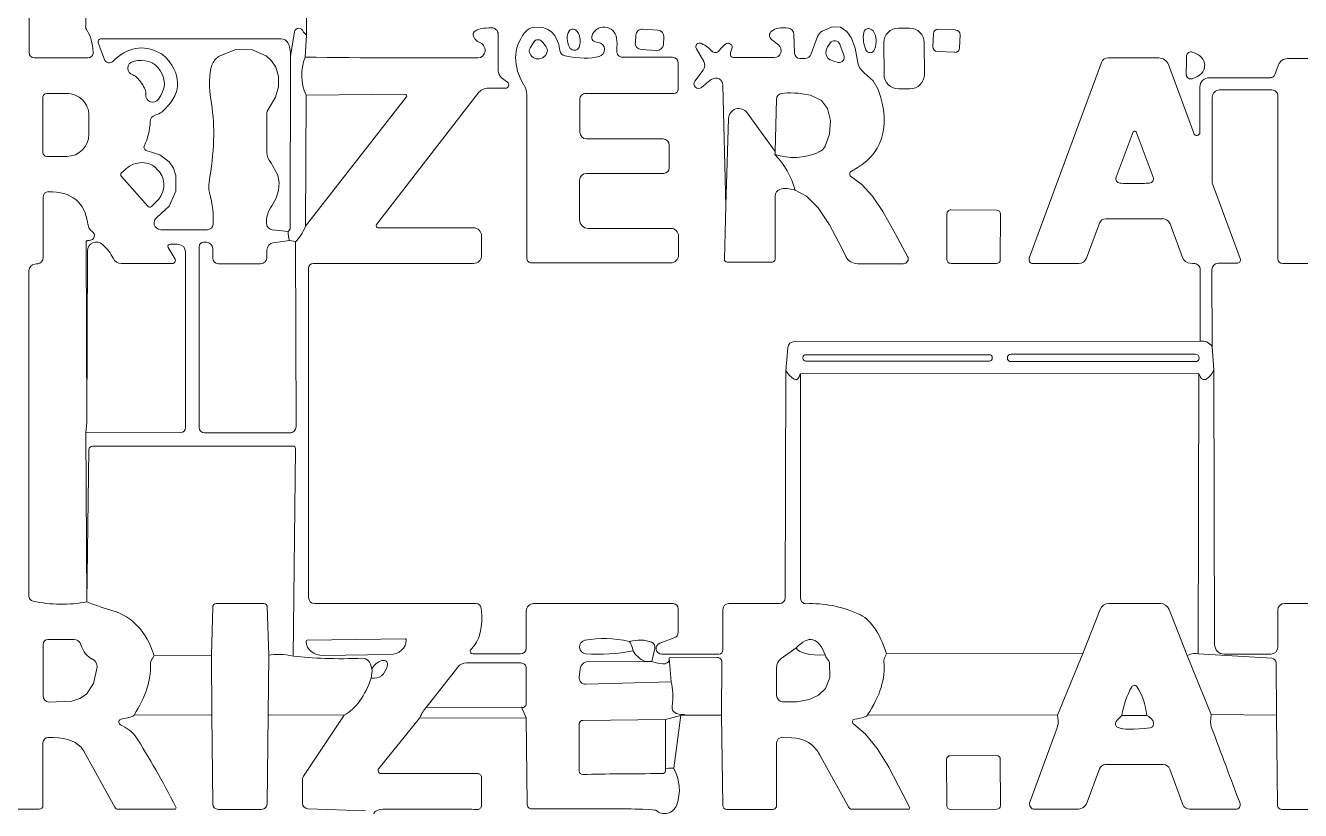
# Model space of a CAD drawing. Extents: x 0 to 650, y 0 to 488.
# Drawn here: x 127 to 269.5, y 84.9 to 172.6 of the extents above; entities that cross this region are included whole.
import ezdxf

# ---------------------------------------------------------------- set-up
doc = ezdxf.new("R2010")
doc.units = 0
doc.linetypes.add('Solid', pattern=[0])
doc.layers.add('Layer 1', color=7, linetype='Solid', lineweight=0)

msp = doc.modelspace()

# ---------------------------------------------------------------- linework, layer by layer
at = {"layer": 'Layer 1', "color": 47, "linetype": 'Solid', "lineweight": 0}
for p, q in [((127.45, 225.24), (127.45, 169.55)), ((133.76, 172.53), (133.85, 225.54)), ((127.99, 169.01), (134.03, 169.01)), ((128.99, 164.6), (128.99, 158.4)), ((131.65, 165.02), (129.41, 165.02)), ((134.13, 160.45), (134.13, 162.55)), ((129.41, 157.98), (131.65, 157.98)), ((129, 153.43), (129, 146.64)), ((133.88, 128.2), (133.8, 148.37)), ((134.02, 148.59), (134.2, 148.59)), ((127.42, 145.22), (127.42, 108.82)), ((133.88, 108.18), (133.76, 127.16)), ((129, 103.43), (129, 97.69)), ((132.43, 103.98), (129.55, 103.98)), ((213.16, 103.03), (211.49, 101.84)), ((141.42, 102.19), (141.22, 101.87)), ((147.87, 95.55), (147.82, 102.24)), ((154.22, 102.24), (154.17, 95.55)), ((204.34, 101.97), (198.97, 101.92)), ((204.84, 95.53), (204.87, 101.45)), ((216.94, 99.74), (216.9, 101.38)), ((223.27, 102.37), (223.11, 102.08)), ((242.38, 95.54), (245.21, 102.41)), ((256.89, 102.19), (259.55, 95.59)), ((266.32, 101.88), (258.09, 102.36)), ((266.87, 95.54), (266.83, 101.35)), ((134.65, 99.07), (135.04, 100.89)), ((210.99, 100.87), (210.99, 97.72)), ((133.85, 97.88), (134.65, 99.07)), ((215.68, 97.77), (216.45, 98.52)), ((216.45, 98.52), (216.94, 99.74)), ((129.65, 96.99), (132.21, 97.1)), ((132.21, 97.1), (133.11, 97.39)), ((133.11, 97.39), (133.85, 97.88)), ((211.66, 97.01), (213.24, 97.02)), ((213.24, 97.02), (214.63, 97.28)), ((214.63, 97.28), (215.68, 97.77))]:
    msp.add_line(p, q, dxfattribs=at)
at = {"layer": 'Layer 1', "color": 9, "linetype": 'Solid', "lineweight": 0}
for p, q in [((158.44, 171.54), (158.73, 207.44)), ((217.2, 172.46), (216.06, 171.98)), ((218.12, 172.42), (217.2, 172.46)), ((155.61, 171.13), (135.49, 171.13)), ((179.86, 167.57), (179.86, 171.64)), ((195.25, 171.54), (195.2, 170.68)), ((197.72, 172.09), (196.01, 172.2)), ((198.33, 170.48), (198.38, 171.34)), ((210.42, 171.04), (211.19, 170.44)), ((212.99, 169.51), (212.91, 171.64)), ((215.57, 171.38), (214.85, 169.43)), ((218.84, 171.96), (218.12, 172.42)), ((219.37, 171.19), (218.84, 171.96)), ((219.77, 170.08), (219.37, 171.19)), ((225.85, 172.32), (224.61, 172.32)), ((228.51, 171.68), (228.45, 170.23)), ((230.99, 172.11), (229.05, 172.18)), ((231.43, 170.12), (231.49, 171.57)), ((135.17, 170.66), (135.85, 168.82)), ((148.61, 169.13), (150.44, 169.9)), ((150.44, 169.9), (152.31, 169.94)), ((152.31, 169.94), (153.93, 169.24)), ((195.86, 169.93), (197.57, 169.82)), ((202.02, 170.02), (202.85, 168.6)), ((205.84, 169.59), (205.99, 170.02)), ((218.51, 169.28), (218.07, 170.49)), ((220.02, 168.67), (219.77, 170.08)), ((222.97, 170.67), (222.99, 167.15)), ((227.51, 167.17), (227.49, 170.69)), ((228.95, 169.69), (230.89, 169.62)), ((153.93, 169.24), (154.54, 168.66)), ((154.54, 168.66), (155, 167.95)), ((199.36, 169.06), (193.8, 169.06)), ((200, 165.51), (200, 168.42)), ((210.71, 169.02), (206.23, 169.02)), ((214.14, 168.93), (213.59, 168.93)), ((247.29, 168.48), (239.22, 146.59)), ((253.7, 168.99), (248.03, 168.99)), ((257.61, 160.56), (254.77, 168.25)), ((267.09, 168.23), (266.69, 167.14)), ((272.16, 168.92), (268.08, 168.92)), ((155, 167.95), (155.32, 166.91)), ((155.32, 166.91), (155.31, 165.75)), ((180.89, 166.28), (180.25, 166.77)), ((202.78, 167.61), (201.85, 166.4)), ((221.78, 166.41), (220.77, 167.34)), ((266.18, 166.78), (259.34, 166.78)), ((155.31, 165.75), (154.97, 164.6)), ((178.81, 165.61), (180.67, 165.61)), ((204.98, 165.95), (205.32, 152.46)), ((222.35, 165.46), (221.78, 166.41)), ((224.63, 165.52), (225.87, 165.52)), ((258.3, 165.74), (258.3, 160.68)), ((266.34, 165.41), (260.49, 165.41)), ((154.97, 164.6), (154.27, 163.42)), ((158.32, 150.19), (169.6, 164.59)), ((169.42, 164.94), (158.39, 164.81)), ((166.28, 150.36), (177.59, 165.01)), ((183.05, 164.88), (183.05, 146.63)), ((188.99, 160.7), (188.99, 164.33)), ((189.67, 165.01), (199.5, 165.01)), ((210.97, 164.36), (210.84, 158.54)), ((215.99, 164.23), (214.76, 164.82)), ((216.68, 163.32), (215.99, 164.23)), ((259.68, 164.61), (259.68, 155.09)), ((267.01, 146.56), (267.01, 164.74)), ((154, 162.58), (154, 158.44)), ((217.02, 161.98), (216.68, 163.32)), ((216.91, 160.47), (217.02, 161.98)), ((198.28, 159.93), (189.75, 159.93)), ((216.43, 159.13), (216.91, 160.47)), ((250.82, 160.74), (248.92, 155.65)), ((253.08, 155.66), (251.17, 160.74)), ((140.64, 158.6), (142.05, 158.17)), ((198.98, 156.68), (198.98, 159.23)), ((142.05, 158.17), (143.08, 157.37)), ((143.08, 157.37), (143.56, 156.65)), ((154.44, 157.3), (155.23, 155.9)), ((137.75, 155.74), (140.69, 152.41)), ((138.26, 156.57), (137.78, 156.15)), ((142.01, 156.24), (141.71, 156.57)), ((143.56, 156.65), (143.85, 155.84)), ((143.85, 155.84), (143.85, 154.09)), ((155.23, 155.9), (155.38, 155.05)), ((189.73, 156.08), (198.38, 156.08)), ((220.55, 154.81), (219.36, 155.68)), ((143.85, 154.09), (143.09, 152.41)), ((155.32, 154.17), (155.05, 153.3)), ((155.38, 155.05), (155.32, 154.17)), ((188.97, 150.88), (188.97, 155.32)), ((213.06, 154.19), (214.34, 153.53)), ((221.71, 153.53), (220.55, 154.81)), ((259.71, 154.92), (262.81, 146.55)), ((141.1, 152.39), (141.58, 152.81)), ((155.05, 153.3), (154.58, 152.46)), ((210.81, 146.48), (210.81, 153.54)), ((214.34, 153.53), (215.63, 152.22)), ((222.86, 151.82), (221.71, 153.53)), ((143.09, 152.41), (141.75, 151.18)), ((205.32, 152.46), (205.15, 146.48)), ((215.63, 152.22), (216.9, 150.33)), ((224.26, 149.29), (222.86, 151.82)), ((230.03, 151.56), (230.01, 146.46)), ((235.57, 151.98), (230.47, 152)), ((235.99, 146.44), (236.01, 151.54)), ((142.15, 149.79), (147.38, 149.79)), ((154.62, 149.78), (156.38, 149.57)), ((177.12, 150), (166.46, 150)), ((199.15, 149.94), (189.91, 149.94)), ((216.9, 150.33), (218.26, 147.72)), ((245.62, 146.62), (247.06, 150.52)), ((247.78, 151.02), (254.13, 151.02)), ((254.96, 150.45), (256.34, 146.69)), ((147.26, 148.39), (146.93, 148.39)), ((156.55, 148.57), (154.73, 148.32)), ((157.27, 127.76), (157.21, 148.45)), ((178.01, 146.89), (178.01, 149.1)), ((200.02, 146.95), (200.02, 149.06)), ((225.62, 146.81), (224.26, 149.29)), ((133.96, 147.42), (133.88, 128.2)), ((142.99, 147.81), (143.75, 146.49)), ((144.92, 127.66), (144.92, 147.33)), ((146.43, 147.88), (146.43, 127.69)), ((147.97, 146.61), (147.97, 147.68)), ((154.02, 147.5), (154.02, 146.69)), ((218.26, 147.72), (218.72, 146.8)), ((143.46, 146.01), (137.75, 146.01)), ((153.31, 145.99), (148.59, 145.99)), ((158.67, 108.66), (158.67, 145.49)), ((159.19, 146.01), (177.13, 146.01)), ((183.59, 146.08), (199.15, 146.08)), ((205.46, 146.16), (210.49, 146.16)), ((220.07, 145.99), (225.15, 145.99)), ((230.45, 146.02), (235.55, 146)), ((239.62, 146.01), (244.75, 146.01)), ((262.45, 146.03), (260.32, 146.03)), ((272.43, 146.01), (267.56, 146.01)), ((258.33, 145.31), (258.34, 137.32)), ((259.64, 145.34), (259.65, 136.73)), ((212.01, 134.02), (211.95, 108.62)), ((259.94, 103.41), (259.84, 134.07)), ((213.64, 133.67), (213.67, 108.55)), ((258.09, 102.36), (258.17, 133.72)), ((133.76, 127.16), (144.38, 127.12)), ((147.04, 127.08), (156.59, 127.08)), ((156.91, 125.6), (134.54, 125.6)), ((134.13, 125.2), (133.88, 108.18)), ((156.97, 102.13), (157.21, 125.3)), ((147.99, 107.65), (147.82, 102.24)), ((153.69, 108), (148.35, 108)), ((154.22, 102.24), (154.03, 107.66)), ((177.39, 108), (159.34, 108)), ((183, 107.16), (183, 103.01)), ((199.41, 107.99), (183.83, 107.99)), ((199.99, 104.79), (199.99, 107.41)), ((204.99, 107.35), (204.99, 102.82)), ((211.32, 107.99), (205.63, 107.99)), ((247.14, 107.33), (245.21, 102.41)), ((253.89, 108), (248.11, 108)), ((256.89, 102.19), (254.85, 107.34)), ((267, 107.26), (267, 103.11)), ((272.26, 108.02), (267.75, 108.02)), ((169.48, 104.06), (158.52, 103.9)), ((197.94, 103.56), (199.55, 104.15)), ((158.41, 103.79), (158.41, 103.76)), ((169.59, 103.92), (169.59, 103.95)), ((160.3, 102.19), (167.74, 102.29)), ((182.41, 101.36), (176.31, 101.36)), ((182.37, 102.38), (177.03, 102.38)), ((196.29, 101.53), (189.91, 101.5)), ((204.51, 102.34), (198.16, 102.34)), ((266.22, 102.34), (261.02, 102.34)), ((175.36, 100.9), (171.81, 96.38)), ((183, 96.71), (183, 100.77)), ((189.02, 100.69), (188.93, 99.78)), ((189.67, 98.98), (199.19, 99.25)), ((147.87, 95.55), (147.96, 85.6)), ((154.04, 85.6), (154.17, 95.55)), ((162.67, 95.52), (158.11, 88.71)), ((204.84, 95.53), (204.97, 85.45)), ((242.38, 95.54), (242.44, 94.94)), ((266.87, 95.54), (266.97, 85.46)), ((166.52, 89.56), (171.08, 95.18)), ((183, 95.22), (183.09, 85.59)), ((188.93, 94.53), (188.93, 89.26)), ((198.58, 95.03), (189.33, 94.94)), ((220.93, 93.38), (219.59, 94.54)), ((242.34, 94.12), (239.28, 85.81)), ((222.22, 91.78), (220.93, 93.38)), ((128.99, 85.43), (128.99, 92.42)), ((133.56, 91.51), (137.03, 85.22)), ((210.99, 85.43), (210.99, 92.43)), ((223.52, 89.7), (222.22, 91.78)), ((215.78, 91.13), (219.01, 85.26)), ((229.99, 90.59), (230.01, 85.39)), ((235.59, 91.01), (230.39, 90.99)), ((236.01, 85.41), (235.99, 90.61)), ((247.75, 90), (254.19, 90)), ((158, 88.36), (158, 85.67)), ((177.56, 88.99), (166.79, 88.99)), ((178, 85.42), (178, 88.56)), ((225.13, 86.61), (223.52, 89.7)), ((245.68, 85.78), (247.06, 89.52)), ((254.94, 89.48), (256.39, 85.54)), ((225.84, 85.23), (225.13, 86.61)), ((123.47, 85), (128.56, 85)), ((137.39, 85.01), (143.72, 85.01)), ((148.57, 84.99), (153.42, 84.99)), ((158.59, 85.06), (165.02, 84.84)), ((205.43, 84.99), (210.55, 84.99)), ((219.43, 85.01), (225.71, 85.01)), ((230.41, 84.99), (235.61, 85.01)), ((239.84, 85), (244.56, 85)), ((257.17, 85), (262.33, 85)), ((267.44, 84.99), (272.52, 84.99))]:
    msp.add_line(p, q, dxfattribs=at)
at = {"layer": 'Layer 1', "color": 250, "linetype": 'Solid', "lineweight": 0}
for p, q in [((157.1, 171.9), (156.66, 169.19)), ((258.37, 133.29), (258.17, 133.72)), ((197.04, 101.52), (197.38, 102.97))]:
    msp.add_line(p, q, dxfattribs=at)
at = {"layer": 'Layer 1', "color": 252, "linetype": 'Solid', "lineweight": 0}
for p, q in [((158.3, 169.08), (158.44, 171.54)), ((156.62, 150), (156.66, 169.19)), ((158.39, 164.81), (158.32, 150.19)), ((157.21, 148.45), (156.55, 148.57)), ((258.34, 137.32), (212.99, 137.29)), ((212.24, 136.6), (212.01, 134.02)), ((213.91, 135.46), (213.91, 135.44)), ((234.74, 135.81), (214.26, 135.81)), ((235.09, 135.44), (235.09, 135.46)), ((236.78, 135.48), (236.78, 135.42)), ((257.82, 135.86), (237.16, 135.86)), ((258.2, 135.42), (258.2, 135.48)), ((259.84, 134.07), (259.65, 136.73)), ((214.26, 135.09), (234.74, 135.09)), ((237.16, 135.04), (257.82, 135.04)), ((258.17, 133.72), (213.64, 133.67)), ((197.04, 101.52), (196.29, 101.53)), ((183, 95.22), (182.46, 96.42)), ((200.69, 95.6), (198.58, 95.03))]:
    msp.add_line(p, q, dxfattribs=at)
at = {"layer": 'Layer 1', "color": 251, "linetype": 'Solid', "lineweight": 0}
for p, q in [((210.84, 158.54), (207.7, 162.86)), ((205.61, 162.22), (205.32, 152.46))]:
    msp.add_line(p, q, dxfattribs=at)
at = {"layer": 'Layer 1', "color": 8, "linetype": 'Solid', "lineweight": 0}
for p, q in [((133.88, 128.2), (133.76, 127.16)), ((147.82, 102.24), (141.42, 102.19)), ((198.97, 101.92), (199.19, 99.25)), ((245.21, 102.41), (223.27, 102.37)), ((139.17, 95.54), (147.87, 95.55)), ((154.17, 95.55), (162.67, 95.52)), ((200.28, 95.52), (204.84, 95.53)), ((221.15, 95.55), (242.38, 95.54)), ((252.35, 95.48), (249.57, 95.48)), ((259.55, 95.59), (266.87, 95.54))]:
    msp.add_line(p, q, dxfattribs=at)
at = {"layer": 'Layer 1', "color": 254, "linetype": 'Solid', "lineweight": 0}
for p, q in [((182.46, 96.42), (171.81, 96.38)), ((199.48, 89.58), (200.28, 95.52)), ((171.08, 95.18), (183, 95.22)), ((198.57, 89.53), (198.58, 95.03))]:
    msp.add_line(p, q, dxfattribs=at)
at = {"layer": 'Layer 1', "color": 9, "linetype": 'Solid', "lineweight": 0}
for centre, radius, start, end in [((195.96, 171.49), 0.71, 86.3, 176.3), ((197.68, 171.38), 0.71, 356.3, 446.3), ((224.61, 170.68), 1.64, 90.2, 180.2), ((225.85, 170.68), 1.64, 0.2, 90.2), ((229.03, 171.67), 0.52, 87.9, 177.9), ((230.97, 171.59), 0.52, 357.9, 447.9), ((195.9, 170.64), 0.71, 176.3, 266.3), ((197.62, 170.53), 0.71, 266.3, 356.3), ((228.97, 170.21), 0.52, 177.9, 267.9), ((230.91, 170.13), 0.52, 267.9, 357.9), ((224.63, 167.16), 1.64, 180.2, 270.2), ((225.87, 167.16), 1.64, 270.2, 360.2), ((230.47, 151.56), 0.44, 89.8, 179.8), ((235.57, 151.54), 0.44, 359.8, 449.8), ((230.45, 146.46), 0.44, 179.8, 269.8), ((235.55, 146.44), 0.44, 269.8, 359.8), ((230.39, 90.59), 0.4, 90.2, 180.2), ((235.59, 90.61), 0.4, 0.2, 90.2), ((230.41, 85.39), 0.4, 180.2, 270.2), ((235.61, 85.41), 0.4, 270.2, 360.2)]:
    msp.add_arc(centre, radius, start, end, dxfattribs=at)
at = {"layer": 'Layer 1', "color": 252, "linetype": 'Solid', "lineweight": 0}
for centre, radius, start, end in [((214.26, 135.46), 0.35, 90, 180), ((214.26, 135.44), 0.35, 180, 270), ((234.74, 135.46), 0.35, 0, 90), ((234.74, 135.44), 0.35, 270, 360), ((237.16, 135.48), 0.38, 90, 180), ((237.16, 135.42), 0.38, 180, 270), ((257.82, 135.48), 0.38, 0, 90), ((257.82, 135.42), 0.38, 270, 360)]:
    msp.add_arc(centre, radius, start, end, dxfattribs=at)
at = {"layer": 'Layer 1', "color": 47, "linetype": 'Solid', "lineweight": 0}
for centre, major_axis, ratio, start_param, end_param in [((134.62, 172.55), (0.403, 0.782), 0.975613, 2.056914, 2.655475), ((82.51, 96.19), (50.83, 76.42), 0.149398, 6.083902, 6.225441), ((134.03, 169.56), (0.56, 0.014), 0.984344, 4.686553, 6.309021), ((127.99, 169.55), (0.508, -0.183), 1, 3.487332, 5.058128), ((129.41, 164.6), (0.297, 0.297), 1, 0.785398, 2.356194), ((131.65, 162.55), (2.48, 0), 0.995968, 6.283185, 7.853982), ((131.65, 160.45), (2.48, 0), 0.995968, 4.712389, 6.283185), ((129.41, 158.4), (0.297, -0.297), 1, 3.926991, 5.497787), ((129.61, 153.43), (0.61, 0.005), 0.999861, 1.579129, 3.13326), ((-204.5, -218.91), (337.27, 371.96), 0.080452, 6.216357, 6.357897), ((147.1, 184.9), (12.7, 35.21), 0.094948, 2.970167, 3.111707), ((98.7, 158.43), (36.03, -9.31), 0.077942, 0.031894, 0.173434), ((134.03, 148.37), (0.23, 0.005), 0.953514, 1.593482, 3.118907), ((134.17, 149.14), (0.559, 0.047), 0.988969, 4.678324, 6.31725), ((128.16, 145.22), (0.735, 0.033), 0.995998, 1.615453, 3.096936), ((116.31, 146.96), (12.18, -0.94), 0.032128, 6.028069, 6.169608), ((128.33, 146.64), (0.668, 0.04), 0.992987, 4.771434, 6.224141), ((128, 108.82), (0.055, 0.578), 0.996902, 1.665395, 3.046994), ((129.89, 220.65), (1.38, -112.72), 0.375675, 6.203432, 6.344971), ((129.55, 103.43), (0.531, 0.144), 1, 1.306666, 2.877462), ((132.43, 103.12), (0.143, -0.849), 0.993942, 1.736823, 2.975566), ((179.64, 186.18), (45.27, 84.32), 0.138193, 3.010663, 3.152202), ((134.13, 100.96), (0.222, 0.893), 0.988341, 4.88153, 6.114045), ((142.26, 101.21), (1.1, 0.62), 0.97179, 2.049279, 2.66311), ((290.21, 160.71), (140.61, 54.85), 0.152182, 3.412752, 3.554292), ((122.47, -22.09), (42.55, 123.93), 0.072293, 6.169875, 6.311414), ((204.35, 101.45), (0.52, 0.005), 0.999822, 6.273752, 7.863414), ((212.19, 100.88), (1.14, 0.37), 0.98778, 1.88279, 2.829599), ((240.42, 96.05), (23.99, -6.28), 0.110111, 3.170403, 3.311943), ((200.86, 102.58), (16.05, -1.34), 0.171889, 0.049496, 0.191035), ((-14.75, 55.73), (237.64, 46.31), 0.160412, 6.127008, 6.268547), ((223.95, 101.6), (0.837, 0.539), 0.96866, 2.036507, 2.675882), ((266.29, 101.35), (0.542, -0.016), 0.978664, 0.029371, 1.541425), ((-58.91, 55.56), (199.76, 46.85), 0.174734, 6.106331, 6.24787), ((65.66, 285.65), (96.81, -190.24), 0.151085, 0.006907, 0.148446), ((144.53, 59.07), (53.97, 41.56), 0.237613, 6.04822, 6.189759), ((298.88, 64.25), (47.55, -35.45), 0.388854, 3.19382, 3.33536), ((250.97, 98.53), (0.25, -0.221), 0.986301, 1.346646, 3.365743), ((171.2, 49.34), (80.23, 49.09), 0.251723, 6.156449, 6.297989), ((129.69, 97.69), (0.021, 0.702), 0.986687, 1.601524, 3.110865), ((211.7, 97.72), (0.712, -0.021), 0.998219, 3.171408, 4.682574), ((340.57, 182.29), (141.17, 86.29), 0.059027, 3.093443, 3.245438)]:
    msp.add_ellipse(centre, major_axis=major_axis, ratio=ratio, start_param=start_param, end_param=end_param, dxfattribs=at)
at = {"layer": 'Layer 1', "color": 9, "linetype": 'Solid', "lineweight": 0}
for centre, major_axis, ratio, start_param, end_param in [((-24.64, -143.32), (210.25, 315.38), 0.072389, 6.202378, 6.343917), ((191.69, 171.03), (1.07, 0.93), 0.996901, 5.693897, 8.44327), ((135.49, 170.78), (0.063, -0.34), 0.993003, 2.958723, 4.895259), ((155.61, 170.25), (0.197, -0.859), 0.99077, 1.794548, 2.917841), ((250.89, 158.76), (73.83, -12.9), 0.07207, 3.058516, 3.200055), ((186.39, 203.88), (8.59, 33.14), 0.152032, 2.988384, 3.129924), ((264.83, 147.33), (87.65, -24.49), 0.058748, 2.945598, 3.087137), ((179.15, 171.64), (0.71, 0.005), 0.999904, 6.276241, 7.860926), ((566.85, 114.16), (384.99, -55.44), 0.105429, 3.084902, 3.226441), ((184.04, 170.88), (1.49, -0.4), 0.993584, 1.959392, 2.752997), ((184.31, 170.53), (0.318, 0.389), 0.991961, 6.184491, 7.952676), ((278.35, 151.18), (90.73, -20.37), 0.132793, 3.104518, 3.246057), ((188.35, 171.36), (0.343, -0.835), 0.673302, 1.066242, 3.646147), ((162.04, 231.29), (26.65, -61.34), 0.068311, 0.030136, 0.171676), ((290.02, 208.4), (99.68, 37.28), 0.059912, 3.098881, 3.246784), ((179.18, 156.57), (12.91, 16.7), 0.319188, 5.830947, 5.972486), ((210.79, 171.52), (0.422, 0.429), 0.983472, 1.449826, 3.262563), ((270.07, 105.48), (59.74, -66.43), 0.129116, 2.990126, 3.131665), ((212.22, 171.62), (0.036, 0.7), 0.991667, 4.797862, 6.197712), ((216.64, 170.97), (0.1, -1.16), 0.976474, 3.584057, 4.269925), ((277.56, 187.79), (56.74, 17.53), 0.230145, 3.028446, 3.169985), ((221.3, 171.71), (0.492, -0.327), 0.914837, 1.18735, 3.525039), ((116.38, 135.15), (105.64, 36.36), 0.128252, 6.180335, 6.321874), ((172.25, -214.99), (32.57, -385.08), 0.096839, 3.080262, 3.221801), ((132.65, 134.09), (23.25, 37.14), 0.16137, 6.036805, 6.178345), ((177.51, 169.9), (0.571, -0.74), 0.926813, 5.664125, 8.473042), ((240.33, 231.99), (56.97, 62.25), 0.023813, 2.976515, 3.118055), ((184.36, 169.89), (0.772, 0.693), 0.953245, 2.484497, 5.369485), ((100.43, 210.11), (84.9, -40.45), 0.056627, 0.013685, 0.155225), ((187.46, 169.9), (0.701, -0.014), 0.993456, 3.300184, 4.553798), ((188.37, 170.43), (0.478, 0.348), 0.996121, 2.945506, 4.908476), ((190.96, 169.92), (0.546, 0.588), 0.965155, 4.145992, 6.849582), ((193.8, 169.73), (0.681, -0.028), 0.989779, 3.100591, 4.753391), ((202.39, 170.23), (0.006, -0.428), 0.992544, 2.631942, 5.22204), ((161.37, 169.19), (42.66, -0.16), 0.142758, 0.119851, 0.26139), ((204.14, 170.11), (0.362, 0.394), 0.989492, 3.017454, 4.836527), ((197.02, 121.44), (8.67, 49.19), 0.095736, 0.059893, 0.201433), ((205.57, 170.18), (0.453, 0.01), 0.992975, 5.908107, 8.22906), ((206.23, 169.44), (0.075, 0.417), 0.986929, 1.394315, 3.318074), ((210.71, 169.81), (0.351, -0.711), 0.99703, 5.826423, 8.310744), ((456.51, 264.1), (239.97, 94.86), 0.053643, 3.057966, 3.227189), ((217.47, 170.27), (0.389, -0.515), 0.991946, 1.279808, 3.432581), ((221.44, 170.11), (0.386, -0.363), 0.997423, 4.313179, 6.682396), ((136.39, 169.02), (0.31, -0.493), 0.99185, 4.498491, 6.497083), ((139.24, 167.84), (0.541, -0.56), 0.998186, 2.610503, 5.243478), ((40.92, -31.62), (100.19, 200.08), 0.100483, 6.226411, 6.36795), ((140.82, 167.42), (2.52, 0.24), 0.956826, 0.586021, 0.984776), ((-456.46, 195.79), (600.5, -29.8), 0.071028, 6.209582, 6.351122), ((243.36, 20.77), (94.71, -148.5), 0.095182, 3.216016, 3.357555), ((149.51, 167.58), (0.17, -1.79), 0.970275, 3.581533, 4.272449), ((116.2, 185.95), (145.86, -6.7), 0.106882, 5.010089, 5.151629), ((98.7, 253.76), (93.93, -83.73), 0.142234, 6.05001, 6.191549), ((199.36, 168.42), (0.453, -0.453), 1, 0.785398, 2.356194), ((202.06, 168.16), (0.592, -0.687), 0.993837, 0.204212, 1.366585), ((213.59, 169.53), (0.01, -0.601), 0.999406, 4.729624, 6.265951), ((214.14, 169.69), (0.13, 0.745), 0.997174, 3.31437, 4.539612), ((217.96, 169.07), (0.053, -0.589), 0.99984, 6.011475, 8.125692), ((221.93, 168.89), (0.51, 1.87), 0.988728, 1.948952, 2.763437), ((248.03, 168.21), (0.78, -0.139), 0.988833, 1.749096, 2.963293), ((253.69, 167.86), (1.13, 0.2), 0.983666, 0.174906, 1.39589), ((268.08, 167.85), (0.19, 1.05), 0.989337, 0.18017, 1.390627), ((149.12, 99.15), (10.33, -67.95), 0.08593, 2.961495, 3.103035), ((-80.55, 149.1), (223.1, 17.22), 0.100483, 6.19842, 6.33996), ((180.89, 167.56), (0.975, -0.347), 0.979031, 3.477341, 4.376641), ((204.18, 165.93), (0.227, -0.775), 0.997137, 1.314453, 3.397935), ((259.34, 165.74), (1.04, 0), 1, 1.570796, 3.141593), ((266.18, 167.33), (0.095, 0.537), 0.992354, 3.314857, 4.539124), ((81.4, 199.91), (59.02, -35.22), 0.08593, 0.038558, 0.180097), ((178.82, 164.08), (1.46, -0.49), 0.993443, 1.897832, 2.814557), ((180.67, 165.98), (0.167, -0.337), 0.984846, 5.828739, 8.308428), ((180.95, 164.9), (1.83, -1.05), 0.989709, 0.515177, 1.05562), ((199.5, 165.51), (0.354, -0.354), 1, 5.497787, 7.068583), ((202.26, 166.08), (0.014, -0.519), 0.998943, 4.025583, 6.969991), ((149.45, 109.44), (54.48, 57.23), 0.017965, 0.061477, 0.203017), ((-515.44, 527.06), (737.84, -367.83), 0.081413, 6.22444, 6.365979), ((260.49, 164.61), (0.81, 0), 0.987654, 1.570796, 3.141593), ((266.34, 164.74), (0.669, 0.029), 1, 6.24026, 7.811057), ((141.26, 164.82), (0.315, -0.712), 0.998186, 4.1813, 6.814275), ((-2.56, 61.99), (147.69, 108.57), 0.272744, 6.001869, 6.143409), ((169.43, 164.72), (0.208, -0.068), 0.988701, 5.941812, 8.195355), ((189.67, 164.33), (0.361, 0.576), 1, 0.559567, 2.130364), ((211.64, 164.35), (0.671, 0.056), 0.983111, 1.671596, 3.040793), ((272.84, 101.23), (63.14, -62.89), 0.174567, 2.877407, 3.018947), ((141.71, 161.87), (0.725, 0.093), 0.996698, 1.735745, 2.976644), ((116.01, 168.72), (26.48, -5.44), 0.134386, 6.035723, 6.177263), ((155.46, 162.61), (1.3, 0.69), 0.977316, 2.047254, 2.665134), ((88.91, 198.36), (50.87, -40), 0.278681, 0.055231, 0.19677), ((189.75, 160.7), (0, -0.77), 0.987013, 4.712389, 6.283185), ((198.28, 159.23), (0.686, -0.138), 1, 0.197905, 1.768701), ((250.98, 160.73), (0.159, 0.002), 0.377288, 1.76287, 2.949519), ((249.74, 160.5), (1.28, 0.29), 0.039499, 0.175194, 0.316734), ((251.31, 160.5), (0.48, -0.225), 0.377123, 2.324091, 2.46563), ((251.02, 160.73), (0.159, -0.002), 0.377288, 0.192074, 1.378723), ((257.94, 160.68), (0.292, -0.205), 0.994416, 4.104609, 6.890965), ((140.69, 159.02), (0.12, 0.402), 0.989005, 1.402824, 3.309565), ((155.72, 158.41), (1.57, -0.71), 0.980611, 3.5611, 4.292882), ((210.81, 157.38), (0.39, 2.54), 0.064191, 1.105969, 1.247509), ((206.25, 335.43), (6.94, -177.56), 0.193991, 6.213592, 6.355132), ((214.98, 159.84), (1.62, -0.04), 0.947406, 5.160365, 5.835209), ((139.77, 154.86), (1.94, 1.71), 0.88417, 6.283185, 7.853982), ((137.97, 155.93), (0.209, -0.201), 1, 3.057449, 4.628245), ((140.06, 154.53), (1.94, 1.71), 0.88417, 4.712389, 6.283185), ((189.73, 155.32), (0.537, 0.537), 1, 0.785398, 2.356194), ((198.38, 156.68), (0.062, 0.597), 1, 3.245216, 4.816012), ((219.54, 156.01), (0.262, -0.27), 0.998624, 2.855532, 4.99845), ((249.39, 155.48), (0.117, 0.484), 0.994413, 1.453213, 3.259176), ((252.62, 155.48), (0.118, -0.483), 0.994413, 6.165602, 7.971564), ((150.11, 154.62), (1.92, -1.77), 0.994327, 3.700242, 4.15374), ((81.14, 190.96), (65.99, -43.27), 0.252795, 0.136837, 0.278377), ((211.62, 153.55), (0.797, 0.139), 0.976958, 1.739916, 2.972473), ((239.07, 92.55), (27.84, -61.69), 0.159085, 2.987711, 3.129251), ((358.34, 158.72), (109.09, 3.71), 0.005993, 3.179588, 3.321127), ((143.76, 158.51), (109, -3.49), 0.005999, 6.103618, 6.245158), ((260.14, 155.15), (0.262, 0.441), 0.862766, 2.175017, 2.537372), ((140.91, 152.6), (0.204, -0.207), 1, 4.657002, 6.227798), ((142.15, 150.54), (0.658, -0.365), 0.998374, 2.634889, 5.219092), ((233.88, 144.48), (79.9, -6.43), 0.182868, 3.032413, 3.173952), ((147.38, 150.42), (0.027, 0.634), 0.996291, 3.18459, 4.669392), ((154.71, 150.5), (0.732, -0.006), 0.998045, 3.253188, 4.600794), ((166.46, 150.22), (0.213, -0.072), 0.98919, 2.811085, 5.042896), ((177.12, 149.1), (0, -0.9), 0.988889, 1.570796, 3.141593), ((189.91, 150.88), (0.752, -0.564), 1, 3.784816, 5.355612), ((199.15, 149.06), (0, 0.88), 0.988636, 4.712389, 6.283185), ((247.78, 150.24), (0.141, 0.763), 0.990237, 0.181566, 1.389231), ((254.13, 150.13), (0.163, -0.876), 0.998276, 1.754971, 2.957418), ((134.96, 147.41), (0.93, -0.363), 0.997592, 1.203972, 3.508417), ((146.93, 147.88), (0, 0.51), 0.980392, 0, 1.570796), ((147.26, 147.68), (0.041, 0.709), 1, 4.770806, 6.341602), ((154.85, 147.5), (0.058, -0.827), 0.995803, 3.211554, 4.642427), ((90.46, 144.39), (46.66, 1.01), 0.242519, 0.106846, 0.248386), ((143.21, 147.93), (0.243, 0.059), 0.980178, 1.282695, 3.429694), ((101.89, 149.16), (42.4, -1.02), 0.001333, 0.083311, 0.22485), ((144.1, 147.33), (0.822, -0.021), 0.998686, 0.025619, 1.545178), ((177.13, 146.89), (0.88, 0), 1, 4.712389, 6.283185), ((199.15, 146.95), (0.615, 0.615), 1, 3.926991, 5.497787), ((220.07, 147.52), (1.49, 0.37), 0.996383, 3.385608, 4.468374), ((225.15, 146.53), (0.143, -0.526), 0.999807, 6.018391, 8.118776), ((137.75, 147.02), (0.989, 0.215), 0.998046, 3.356182, 4.4978), ((143.46, 146.33), (0.317, 0.083), 0.97101, 4.448446, 6.547128), ((148.59, 146.61), (0.438, -0.438), 1, 3.926991, 5.497787), ((153.31, 146.69), (0.71, 0), 0.985915, 4.712389, 6.283185), ((159.19, 145.49), (0.451, -0.258), 1, 2.090942, 3.661738), ((183.59, 146.63), (0, 0.55), 0.981818, 1.570796, 3.141593), ((205.46, 146.47), (0.005, 0.31), 0.999512, 1.555176, 3.157213), ((210.49, 146.48), (0.084, -0.309), 1, 6.018784, 7.58958), ((239.62, 146.44), (0.077, 0.421), 0.999444, 1.389524, 3.322865), ((244.75, 146.93), (0.912, -0.159), 0.997481, 4.885456, 6.110118), ((257.29, 147.04), (0.15, -1), 0.999875, 4.92027, 6.075304), ((240.5, 149.01), (17.16, -2.97), 0.021866, 6.063121, 6.204661), ((257.61, 145.31), (0.72, 0.005), 0.986208, 6.276337, 7.86083), ((260.32, 145.34), (0, -0.69), 0.985507, 3.141593, 4.712389), ((262.45, 146.42), (0.068, -0.381), 0.993031, 6.108032, 8.029135), ((267.56, 146.56), (0.389, -0.389), 1, 3.926991, 5.497787), ((144.38, 127.66), (0.531, 0.098), 1, 4.530798, 6.101594), ((147.04, 127.69), (0.431, 0.432), 1, 2.354668, 3.925464), ((156.59, 127.76), (0.656, 0.179), 1, 4.445789, 6.016586), ((134.54, 125.19), (0.005, 0.41), 0.999688, 0.012497, 1.558299), ((156.91, 125.31), (0.3, -0.005), 0.968262, 6.266533, 7.870633), ((159.34, 108.66), (0.67, 0), 0.985075, 3.141593, 4.712389), ((211.32, 108.62), (0.445, -0.445), 1, 5.497787, 7.068583), ((214.24, 108.55), (0.571, 0.014), 0.998751, 3.116613, 4.737368), ((128.38, 122.61), (21.1, -14.14), 0.404701, 5.23152, 5.37306), ((-56.9, -195.8), (195.31, 302.26), 0.129473, 6.179054, 6.320593), ((148.35, 107.64), (0.005, 0.36), 0.999592, 0.014282, 1.556514), ((153.69, 107.65), (0.005, -0.35), 0.970156, 1.585491, 3.126898), ((-8.67, 276.32), (185.62, -173.33), 0.115735, 6.277256, 6.418795), ((177.39, 107.42), (0.034, -0.576), 0.993104, 1.629349, 3.08304), ((183.83, 107.16), (0.826, 0.077), 1, 1.47795, 3.048746), ((199.41, 107.41), (0.58, -0.018), 1, 0.03092, 1.601716), ((205.63, 107.35), (0.453, 0.453), 1, 0.785398, 2.356194), ((217.18, -31.88), (2.55, -139.87), 0.293658, 3.008819, 3.150359), ((248.11, 106.95), (0.2, 1.03), 0.987052, 0.185071, 1.385725), ((253.9, 106.96), (0.2, -1.02), 0.985816, 1.758414, 2.953975), ((267.75, 107.26), (0, -0.76), 0.986842, 3.141593, 4.712389), ((130.14, -165.03), (89.66, 272), 0.109628, 6.131621, 6.273161), ((169.48, 103.95), (0.106, -0.03), 1, 0.286428, 1.857225), ((212.94, -4.63), (23.51, -108.49), 0.307263, 2.995885, 3.137424), ((199.3, 104.79), (0.676, 0.127), 0.996139, 4.896736, 6.098839), ((144.19, -260.04), (70.81, 364), 0.05332, 6.196116, 6.365697), ((158.52, 103.79), (0.024, -0.107), 1, 2.940196, 4.510992), ((160.28, 103.79), (1.87, 0.03), 0.855615, 3.141593, 4.712389), ((167.72, 103.89), (1.87, 0.03), 0.855615, 4.712389, 6.283185), ((177.03, 102.67), (0.111, 0.264), 0.999854, 1.173047, 3.539342), ((182.37, 103.01), (0.445, -0.445), 1, 5.497787, 7.068583), ((189.72, 103.14), (0.511, 0.57), 0.995241, 0.927391, 3.784998), ((206.23, 176.17), (19.67, 73.25), 0.475327, 3.228442, 3.369981), ((198.16, 102.97), (0.517, -0.36), 0.998604, 2.533251, 5.32073), ((204.51, 102.82), (0.339, 0.339), 1, 3.926991, 5.497787), ((261.02, 103.41), (1.08, 0), 0.990741, 3.141593, 4.712389), ((266.22, 103.11), (0.78, 0), 0.987179, 4.712389, 6.283185), ((195.27, 17.59), (28.56, -83.98), 0.12308, 3.108149, 3.249689), ((167.09, 101.22), (0.042, 0.415), 0.98757, 4.561014, 6.43456), ((176.32, 100.16), (1.15, -0.39), 0.987369, 1.9028, 2.809589), ((182.41, 100.77), (0.418, 0.417), 1, 5.499153, 7.06995), ((189.92, 100.59), (0.046, 0.911), 0.993761, 0.062263, 1.508533), ((38.46, 235.29), (160.4, -133.84), 0.04519, 6.165421, 6.329225), ((70.06, 288.45), (96.55, -188.66), 0.076403, 6.227668, 6.369207), ((189.65, 99.71), (0.027, 0.729), 0.995538, 1.509978, 3.202411), ((14.07, 97.3), (125.11, -1.72), 0.027213, 6.130745, 6.272284), ((191.65, 149.29), (9.08, 52.93), 0.057558, 3.100909, 3.250163), ((182.84, 96.66), (0.15, 0.102), 0.677033, 5.142185, 5.85339), ((100.04, 100.29), (121.12, -4.7), 0.030735, 6.130026, 6.271565), ((714.16, 245.85), (465.3, 151.44), 0.025191, 3.077411, 3.262773), ((133.31, 74.03), (119.8, 20.7), 0.070781, 6.242693, 6.384233), ((287.42, 151.62), (27.65, 57.65), 0.068157, 2.934747, 3.076286), ((137.77, 94.77), (0.277, 0.144), 0.988831, 1.246707, 3.465682), ((199.7, 68.39), (62.18, -26.23), 0.018644, 3.183491, 3.32503), ((189.33, 94.53), (0, 0.41), 0.97561, 0, 1.570796), ((219.76, 94.78), (0.256, 0.156), 0.999868, 1.17109, 3.541299), ((240.7, 94.7), (1.38, 1.1), 0.978548, 5.259109, 5.736465), ((252.68, 94.52), (0.418, -0.051), 0.978342, 4.958547, 6.037027), ((244.26, 137.69), (28.33, -77.29), 0.008557, 5.306597, 5.448136), ((129.59, 92.42), (0.01, -0.611), 0.983625, 3.158825, 4.695157), ((-1.92, -38.86), (135.17, 130.79), 0.126238, 6.283142, 6.424681), ((118.98, 74.69), (20.07, 18.83), 0.284732, 6.234207, 6.375747), ((131.62, 17.58), (13.69, -91.31), 0.337865, 2.353031, 2.494571), ((211.61, 92.43), (0.438, 0.438), 1, 0.785398, 2.356194), ((77.89, 17.05), (137.33, 74.75), 0.099988, 0.040134, 0.181674), ((131.94, 90.88), (1.77, -0.37), 0.889623, 0.632164, 0.938632), ((212.46, 89.25), (0.31, 3.85), 0.980872, 5.298884, 5.69669), ((247.76, 89.28), (0.726, -0.122), 0.978012, 1.740948, 2.971441), ((254.19, 89.21), (0.789, 0.138), 0.987883, 0.175145, 1.395651), ((158.62, 88.38), (0.553, 0.302), 0.962455, 2.05488, 2.657509), ((166.79, 89.34), (0.117, 0.332), 0.989095, 1.236666, 3.475723), ((177.56, 88.56), (0.44, 0), 0.977273, 6.283185, 7.853982), ((189.3, 89.26), (0.37, 0.005), 0.973338, 3.128443, 4.725539), ((302.16, 81.98), (125.24, -5.75), 0.032014, 2.552975, 2.694514), ((141.15, 134.01), (57.37, -44.88), 0.063375, 6.202347, 6.35738), ((20.55, 72.61), (179.55, 14.96), 0.161071, 6.212382, 6.353922), ((148.57, 85.6), (0.088, -0.604), 1, 4.567876, 6.138672), ((153.42, 85.61), (0.005, 0.62), 0.999866, 3.149789, 4.704193), ((158.61, 85.67), (0.611, -0.01), 0.999426, 3.158535, 4.695446), ((183.64, 85.59), (0.544, 0.079), 1, 2.998299, 4.569096), ((239.84, 85.6), (0.107, 0.592), 0.995345, 1.393445, 3.318944), ((244.56, 86.2), (0.21, 1.18), 0.997224, 3.319571, 4.534411), ((257.16, 85.85), (0.159, -0.832), 0.98261, 4.897809, 6.097766), ((262.33, 85.47), (0.471, 0.085), 0.989974, 4.533012, 6.462562), ((128.56, 85.43), (0.112, -0.415), 1, 6.018551, 7.589347), ((137.39, 85.43), (0.108, -0.403), 0.991111, 4.971953, 6.023621), ((143.72, 85.16), (0.033, -0.143), 0.987655, 6.060991, 8.076176), ((275.07, 32), (109.06, -52.59), 0.060691, 3.016378, 3.157917), ((-672.35, 80.02), (849.99, 4.96), 0.000585, 0.014934, 0.156473), ((177.57, 85.42), (0.431, -0.01), 0.999013, 4.690181, 6.305393), ((-775.33, 71.09), (971.51, 13.88), 0.001583, 0.019291, 0.16083), ((51.47, 91.91), (146.01, -7.02), 0.001881, 0.001057, 0.142596), ((198.46, 85.96), (0.74, 1.24), 0.995301, 2.935666, 4.918316), ((205.43, 85.45), (0.028, 0.459), 1, 1.63256, 3.203357), ((210.55, 85.43), (0.116, -0.424), 1, 6.016958, 7.587755), ((219.42, 85.5), (0.127, -0.473), 0.973921, 4.967559, 6.028016), ((225.71, 85.16), (0.036, -0.148), 0.972915, 6.051437, 8.08573), ((267.44, 85.46), (0.332, 0.332), 1, 2.356194, 3.926991)]:
    msp.add_ellipse(centre, major_axis=major_axis, ratio=ratio, start_param=start_param, end_param=end_param, dxfattribs=at)
at = {"layer": 'Layer 1', "color": 250, "linetype": 'Solid', "lineweight": 0}
for centre, major_axis, ratio, start_param, end_param in [((157.59, 171.81), (0.38, -0.331), 0.984929, 1.021925, 3.690464), ((183.13, 161.8), (25.07, -10.28), 0.065353, 3.202146, 3.343686), ((328.49, 173.91), (170.57, 7.09), 0.176867, 3.0672, 3.20874), ((136.87, 211.01), (19.61, -62.97), 0.170853, 0.072444, 0.213984), ((173.38, 149.07), (17, -0.6), 0.414471, 3.156314, 3.297853), ((228.15, 50.46), (30.84, 86.82), 0.109905, 6.203398, 6.344938), ((201.59, 192.23), (11.89, -59.26), 0.098599, 6.074241, 6.215781), ((248.49, 172.39), (10.15, -39.46), 0.17955, 0.057602, 0.199141), ((213.35, 219.34), (0.21, 86.33), 0.046495, 3.120887, 3.265313), ((258.78, 133.49), (0.228, -0.403), 0.980494, 4.651355, 6.344219), ((166.91, 24.12), (30.04, 79.58), 0.196436, 6.27934, 6.420879), ((243.38, 138.93), (48.24, 36.52), 0.203726, 3.113146, 3.254685), ((196.79, 103.11), (0.18, 0.589), 0.98463, 4.783934, 6.21164), ((199.49, 95.56), (3.07, 0.54), 0.058249, 4.962801, 5.10434)]:
    msp.add_ellipse(centre, major_axis=major_axis, ratio=ratio, start_param=start_param, end_param=end_param, dxfattribs=at)
at = {"layer": 'Layer 1', "color": 252, "linetype": 'Solid', "lineweight": 0}
for centre, major_axis, ratio, start_param, end_param in [((257.29, 169.15), (0.137, 0.491), 0.995997, 6.228225, 7.908942), ((120.17, 112.31), (138.57, 56.33), 0.089897, 6.246042, 6.387582), ((256.64, 62.98), (0.16, 106.29), 0.00064, 0.002935, 0.144474), ((257.87, 273.33), (1.09, 106.28), 0.00064, 2.997118, 3.138658), ((257.28, 167.15), (0.131, -0.493), 0.995997, 4.657428, 6.338146), ((120.83, 225.59), (137.9, -57.95), 0.089897, 6.178789, 6.320328), ((158.45, 150.67), (2.26, 1.71), 0.228043, 2.383781, 2.52532), ((156.26, 149.97), (0.327, 0.174), 0.901244, 5.1591, 5.836475), ((212.99, 136.53), (0.033, 0.755), 0.996226, 0.043369, 1.527427), ((195.73, 27.61), (1.29, -76.18), 0.03842, 2.97162, 3.11316), ((156.52, 28.12), (15.52, 68.35), 0.045422, 0.063993, 0.205533), ((227.88, 74.63), (29.6, -14.69), 0.09755, 2.900305, 3.041844)]:
    msp.add_ellipse(centre, major_axis=major_axis, ratio=ratio, start_param=start_param, end_param=end_param, dxfattribs=at)
at = {"layer": 'Layer 1', "color": 251, "linetype": 'Solid', "lineweight": 0}
for centre, major_axis, ratio, start_param, end_param in [((206.77, 162.18), (1.02, -0.54), 0.997624, 1.11426, 3.598129), ((116.4, 84.56), (95.09, 72.83), 0.270441, 6.174953, 6.316493)]:
    msp.add_ellipse(centre, major_axis=major_axis, ratio=ratio, start_param=start_param, end_param=end_param, dxfattribs=at)
at = {"layer": 'Layer 1', "color": 8, "linetype": 'Solid', "lineweight": 0}
for centre, major_axis, ratio, start_param, end_param in [((433.69, 200.15), (220.58, 97.02), 0.059649, 3.149252, 3.290791), ((218.28, 53.43), (65.45, -48.06), 0.136733, 2.870793, 3.012332), ((229.63, 51.53), (28.58, 50.78), 0.117264, 0.018756, 0.160295), ((145.81, 91.23), (19.76, 10.13), 0.281863, 6.033454, 6.174994)]:
    msp.add_ellipse(centre, major_axis=major_axis, ratio=ratio, start_param=start_param, end_param=end_param, dxfattribs=at)

doc.saveas('drawing.dxf')
